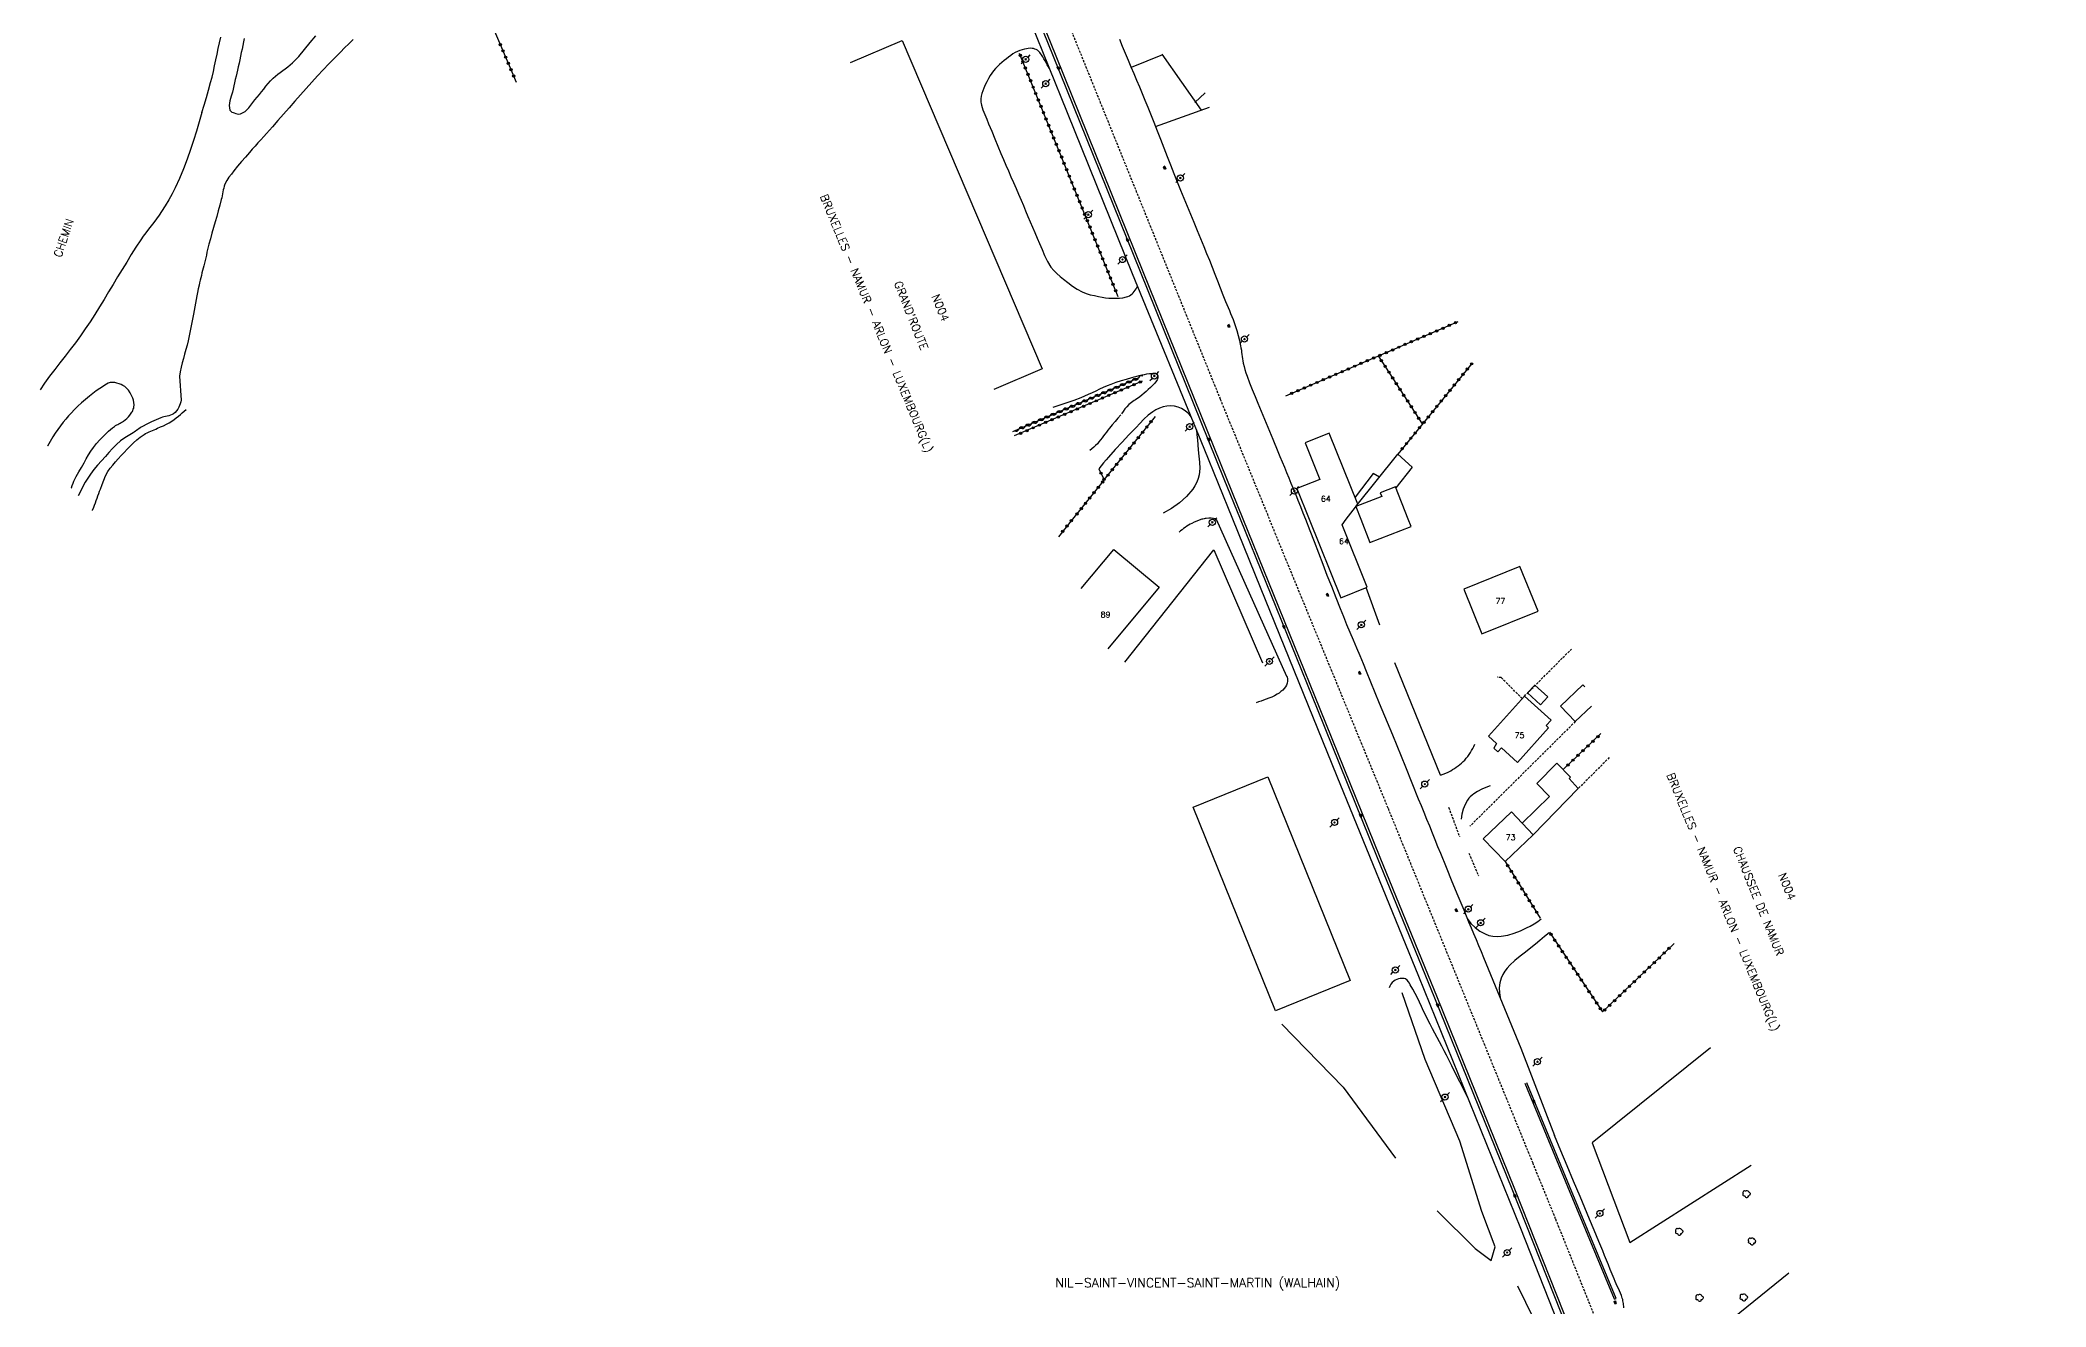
# Model space of a CAD drawing. Header units: millimetres. Extents: x 169000 to 170002, y 147000 to 148001.
# Drawn here: x 169561.3 to 170000, y 147498.8 to 147775.8 of the extents above; entities that cross this region are included whole.
import ezdxf
from ezdxf.enums import TextEntityAlignment as Align

# ---------------------------------------------------------------- set-up
doc = ezdxf.new("R2010")
doc.units = ezdxf.units.MM
doc.linetypes.add('DASHED', pattern=[0.75, 0.5, -0.25])
doc.layers.get('0').update_dxf_attribs({"linetype": 'CONTINUOUS'})
for name, color, linetype in [('W0001', 6, 'DASHED'), ('W0004', 5, 'CONTINUOUS'), ('W0008', 7, 'CONTINUOUS'), ('W0017', 7, 'CONTINUOUS'), ('W0071', 7, 'CONTINUOUS'), ('W0101', 7, 'CONTINUOUS'), ('W0104', 1, 'CONTINUOUS'), ('W0112', 1, 'DASHED'), ('W0214', 2, 'CONTINUOUS'), ('W0300', 7, 'CONTINUOUS'), ('W0310', 3, 'CONTINUOUS'), ('W0323', 7, 'CONTINUOUS'), ('W0330', 7, 'CONTINUOUS'), ('W0401', 7, 'CONTINUOUS'), ('W0473', 7, 'CONTINUOUS'), ('W0510', 5, 'CONTINUOUS'), ('W0980', 7, 'CONTINUOUS'), ('W0989', 7, 'CONTINUOUS'), ('W0990', 7, 'CONTINUOUS'), ('W0991', 7, 'CONTINUOUS')]:
    doc.layers.add(name, color=color, linetype=linetype)
doc.styles.get("Standard").update_dxf_attribs({"font": 'romans.shx', "width": 0.85})

# ---------------------------------------------------------------- blocks, each defined once
blk = doc.blocks.new('T401')
for p, q in [((-0.3, 0.3), (0, 0.3)), ((-0.3, -0.25), (-0.3, 0.3)), ((-0.3, 0.15), (0, 0.15)), ((-0.3, 0), (0, 0)), ((0, 0.3), (0, -0.25)), ((-0.3, -0.15), (0, -0.15)), ((-0.3, -0.25), (-0.3, -0.3)), ((-0.3, -0.3), (0, -0.3)), ((0, -0.3), (0, -0.25))]:
    blk.add_line(p, q)
blk = doc.blocks.new('T473')
for p, q in [((-0.166667, 0.166667), (0.166667, -0.166667)), ((-0.166667, -0.166667), (0.166667, 0.166667)), ((0.500001, 0.500001), (1.000002, 1.000002)), ((-1.000002, -1.000002), (-0.500001, -0.500001))]:
    blk.add_line(p, q)
blk.add_ellipse((0, 0), major_axis=(0.471405, 0.471405), ratio=1, start_param=5.4977871438, end_param=11.780972451)
blk = doc.blocks.new('T300')
for p, q in [((-0.8, 0.51), (-0.86, 0.34)), ((-0.86, 0.34), (-0.86, 0.17)), ((-0.86, 0.17), (-0.74, 0.06)), ((-0.69, 0.63), (-0.8, 0.51)), ((-0.8, -0.06), (-0.74, 0.06)), ((-0.74, 0.06), (-0.69, 0.11)), ((-0.57, 0.69), (-0.69, 0.63)), ((-0.46, 0.69), (-0.57, 0.69)), ((-0.29, 0.63), (-0.46, 0.69)), ((-0.29, 0.63), (-0.17, 0.74)), ((-0.23, 0.57), (-0.29, 0.63)), ((-0.17, 0.74), (-0.06, 0.8)), ((-0.06, 0.8), (0.06, 0.8)), ((0.06, 0.8), (0.23, 0.74)), ((0.23, 0.74), (0.34, 0.63)), ((0.34, 0.63), (0.4, 0.51)), ((0.46, 0.46), (0.34, 0.46)), ((0.4, 0.51), (0.4, 0.46)), ((0.57, 0.4), (0.46, 0.46)), ((0.57, 0.4), (0.69, 0.29)), ((0.69, 0.29), (0.74, 0.17)), ((0.74, 0.06), (0.69, -0.17)), ((0.74, 0.17), (0.74, 0.06)), ((-0.8, -0.17), (-0.8, -0.06)), ((-0.8, -0.23), (-0.8, -0.17)), ((-0.74, -0.34), (-0.8, -0.23)), ((-0.69, -0.4), (-0.74, -0.34)), ((-0.51, -0.46), (-0.69, -0.4)), ((-0.4, -0.46), (-0.51, -0.46)), ((-0.4, -0.46), (-0.34, -0.46)), ((-0.34, -0.46), (-0.34, -0.4)), ((-0.34, -0.51), (-0.34, -0.46)), ((-0.29, -0.63), (-0.34, -0.51)), ((-0.17, -0.74), (-0.29, -0.63)), ((-0.06, -0.8), (-0.17, -0.74)), ((0.06, -0.8), (-0.06, -0.8)), ((0.17, -0.74), (0.06, -0.8)), ((0.23, -0.69), (0.17, -0.74)), ((0.29, -0.46), (0.23, -0.46)), ((0.29, -0.63), (0.23, -0.69)), ((0.46, -0.4), (0.29, -0.46)), ((0.34, -0.51), (0.29, -0.63)), ((0.34, -0.51), (0.34, -0.46)), ((0.57, -0.34), (0.46, -0.4)), ((0.63, -0.29), (0.57, -0.34)), ((0.69, -0.17), (0.63, -0.29))]:
    blk.add_line(p, q)
blk = doc.blocks.new('t310o')
at = {"color": 0, "linetype": 'Continuous'}
for centre, start, end in [((-0.5, 0.38), 216.8699, 323.1304), ((0.5, -0.37), 36.8699, 143.1303)]:
    blk.add_arc(centre, 0.625, start, end, dxfattribs=at)
blk = doc.blocks.new('t323o')
at = {"color": 0, "linetype": 'Continuous'}
for radius in [0.25, 0.15]:
    blk.add_circle((0, 0), radius, dxfattribs=at)

msp = doc.modelspace()

# ---------------------------------------------------------------- linework, layer by layer
at = {"layer": 'W0001'}
for points in [[(169698.33, 148000), (169703.07, 147988.2), (169718.37, 147951.17), (169730.89, 147920.18), (169732.92, 147915.73), (169784.65, 147783.26), (169819.41, 147697.29), (169830.19, 147671)], [(169831.59, 147667.6), (169830.19, 147671)], [(170000, 147251.35), (169986.93, 147283.75), (169964.81, 147337.57), (169942.87, 147391.2), (169923.15, 147442.32), (169892.78, 147518.04), (169887.83, 147530.19), (169856.15, 147607.84), (169831.59, 147667.6)]]:
    msp.add_lwpolyline(points, dxfattribs=at)
at = {"layer": 'W0004'}
for points in [[(169823.88, 147671), (169820.31, 147679.8), (169802.01, 147725.1), (169782.99, 147772.21), (169763.31, 147820.76), (169745.59, 147864.68), (169729.25, 147904.86), (169710.05, 147952.37), (169698.23, 147981.26)], [(169824.47, 147671), (169820.89, 147679.83), (169802.59, 147725.13), (169783.57, 147772.24), (169763.89, 147820.78), (169746.17, 147864.7), (169729.83, 147904.89), (169710.63, 147952.4), (169698.81, 147981.29)], [(169883.27, 147524.5), (169866.39, 147566.33), (169853.84, 147597), (169840.72, 147629.45), (169823.88, 147671)], [(169883.85, 147524.52), (169866.97, 147566.35), (169854.42, 147597.02), (169841.29, 147629.48), (169824.47, 147671)], [(169905.67, 147500.51), (169895.45, 147525.03), (169886.14, 147547.65)], [(169905.99, 147500.66), (169895.78, 147525.18), (169886.47, 147547.8)], [(169979.49, 147281.83), (169971.82, 147300.9), (169964.38, 147319.62), (169958.15, 147335.3), (169948.49, 147359.52), (169942.57, 147374.68), (169932.35, 147400.53), (169922.94, 147424.29), (169907.99, 147462.15), (169893.99, 147497.46), (169883.27, 147524.52)], [(169980.07, 147281.83), (169972.4, 147300.9), (169964.96, 147319.62), (169958.73, 147335.3), (169949.07, 147359.52), (169943.15, 147374.68), (169932.93, 147400.53), (169923.52, 147424.29), (169908.57, 147462.15), (169894.57, 147497.46), (169883.85, 147524.52)], [(169905.67, 147500.51), (169905.99, 147500.66)]]:
    msp.add_lwpolyline(points, dxfattribs=at)
at = {"layer": 'W0008'}
for points in [[(169822.18, 147671), (169815.89, 147686.5), (169800.26, 147724.63), (169786.05, 147759.89), (169766, 147809.49), (169754.28, 147839.53), (169743.11, 147866.51), (169714.62, 147936.84), (169692.08, 147992.68)], [(169797.37, 147776), (169798, 147774.47), (169798.64, 147772.94), (169799.28, 147771.41), (169799.89, 147769.94), (169800.51, 147768.48), (169801.12, 147767.01), (169801.74, 147765.54), (169802.35, 147764.08), (169802.97, 147762.61), (169803.57, 147761.14), (169804.17, 147759.67), (169804.92, 147757.81), (169805.65, 147755.94), (169806.38, 147754.08), (169807.1, 147752.21), (169807.82, 147750.35), (169808.55, 147748.48), (169809.28, 147746.62), (169810.02, 147744.76), (169810.74, 147742.99), (169811.46, 147741.22), (169812.19, 147739.45), (169812.93, 147737.69), (169813.66, 147735.93), (169814.4, 147734.16), (169815.12, 147732.4), (169815.84, 147730.63), (169816.45, 147729.13), (169817.05, 147727.62), (169817.64, 147726.12), (169818.24, 147724.62), (169818.83, 147723.11), (169819.42, 147721.61), (169820.02, 147720.11), (169820.61, 147718.6), (169820.88, 147717.95), (169821.15, 147717.3), (169821.42, 147716.65), (169821.69, 147716), (169821.96, 147715.34), (169822.22, 147714.69), (169822.46, 147714.03), (169822.7, 147713.36), (169823.04, 147712.27), (169823.35, 147711.17), (169823.63, 147710.06), (169823.88, 147708.94), (169823.96, 147708.47), (169824.04, 147708), (169824.1, 147707.52), (169824.16, 147707.05), (169824.22, 147706.57), (169824.28, 147706.09), (169824.36, 147705.62), (169824.45, 147705.15), (169824.63, 147704.43), (169824.83, 147703.72), (169825.05, 147703.01), (169825.28, 147702.31), (169825.83, 147700.82), (169826.43, 147699.34), (169827.05, 147697.86), (169827.66, 147696.39), (169828.74, 147693.75), (169829.83, 147691.12), (169830.92, 147688.48), (169832.01, 147685.85), (169832.49, 147684.69), (169832.97, 147683.53), (169833.45, 147682.37), (169833.94, 147681.21), (169834.42, 147680.05), (169834.9, 147678.89), (169835.38, 147677.73), (169835.85, 147676.56), (169836.4, 147675.17), (169836.96, 147673.78), (169837.5, 147672.39), (169838.05, 147671)], [(169885.16, 147515.95), (169862.85, 147571.05), (169845.01, 147614.74), (169828.24, 147656.06), (169822.18, 147671)], [(169838.05, 147671), (169839, 147668.56), (169839.95, 147666.11), (169840.89, 147663.67), (169841.83, 147661.22), (169842.77, 147658.78), (169843.73, 147656.34), (169844.69, 147653.9), (169845.66, 147651.46), (169846.36, 147649.75), (169847.07, 147648.03), (169847.78, 147646.32), (169848.5, 147644.61), (169849.22, 147642.9), (169849.93, 147641.19), (169850.65, 147639.47), (169851.36, 147637.76), (169854.22, 147630.8), (169857.07, 147623.84), (169859.91, 147616.87), (169862.75, 147609.9), (169863.36, 147608.41), (169863.96, 147606.93), (169864.56, 147605.44), (169865.16, 147603.95), (169865.76, 147602.46), (169866.36, 147600.98), (169866.97, 147599.49), (169867.57, 147598), (169868.84, 147594.9), (169870.11, 147591.79), (169871.39, 147588.68), (169872.67, 147585.58), (169873.21, 147584.28), (169873.75, 147582.99), (169874.29, 147581.69), (169874.84, 147580.4), (169875.38, 147579.1), (169875.93, 147577.81), (169876.47, 147576.51), (169877.01, 147575.21), (169879.06, 147570.26), (169881.1, 147565.29), (169883.14, 147560.33), (169885.17, 147555.36)], [(169885.17, 147555.36), (169892.53, 147536.28)], [(169907.73, 147498.62), (169907.69, 147498.92), (169907.65, 147499.22), (169907.6, 147499.52), (169907.56, 147499.82), (169907.5, 147500.12), (169907.44, 147500.42), (169907.36, 147500.71), (169907.18, 147501.26), (169906.97, 147501.79), (169906.75, 147502.32), (169906.51, 147502.83), (169906.27, 147503.35), (169906.03, 147503.86), (169905.79, 147504.38), (169905.57, 147504.9), (169905.14, 147505.92), (169904.73, 147506.94), (169904.32, 147507.96), (169903.91, 147508.99), (169903.5, 147510.01), (169903.09, 147511.03), (169902.68, 147512.05), (169902.26, 147513.07), (169901.24, 147515.54), (169900.2, 147518.01), (169899.16, 147520.47), (169898.12, 147522.93), (169896.72, 147526.27), (169895.33, 147529.61), (169893.93, 147532.94), (169892.53, 147536.28)], [(169940.57, 147375.51), (169937.62, 147383.08), (169931.97, 147397.38), (169925.09, 147414.91), (169920.07, 147427.62), (169913.38, 147444.52), (169906.85, 147460.99), (169898.33, 147482.5), (169885.16, 147515.95)]]:
    msp.add_lwpolyline(points, dxfattribs=at)
at = {"layer": 'W0017'}
for points in [[(169782.32, 147769.12), (169782.08, 147769.54), (169781.84, 147769.96), (169781.6, 147770.37), (169781.36, 147770.78), (169781.11, 147771.23), (169780.87, 147771.67), (169780.61, 147772.12), (169780.33, 147772.54), (169780.14, 147772.81), (169779.94, 147773.08), (169779.71, 147773.33), (169779.45, 147773.55), (169779.18, 147773.7), (169778.88, 147773.82), (169778.58, 147773.9), (169778.27, 147773.95), (169777.85, 147773.97), (169777.43, 147773.94), (169777.02, 147773.88), (169776.61, 147773.8), (169776.09, 147773.66), (169775.59, 147773.48), (169775.09, 147773.28), (169774.61, 147773.04), (169774.09, 147772.74), (169773.6, 147772.41), (169773.12, 147772.05), (169772.65, 147771.69), (169772.14, 147771.29), (169771.64, 147770.89), (169771.15, 147770.46), (169770.69, 147770.01), (169770.26, 147769.53), (169769.86, 147769.04), (169769.49, 147768.53), (169769.13, 147768), (169768.74, 147767.35), (169768.38, 147766.68), (169768.05, 147765.99), (169767.75, 147765.29), (169767.53, 147764.71), (169767.32, 147764.12), (169767.15, 147763.52), (169767.05, 147762.9), (169767.04, 147762.57), (169767.06, 147762.23), (169767.11, 147761.9), (169767.18, 147761.57), (169767.49, 147760.51), (169767.91, 147759.48), (169768.35, 147758.47), (169768.78, 147757.46), (169769.44, 147755.83), (169770.1, 147754.21), (169770.77, 147752.6), (169771.44, 147750.98), (169771.99, 147749.7), (169772.53, 147748.43), (169773.09, 147747.15), (169773.64, 147745.88), (169774.2, 147744.61), (169774.76, 147743.34), (169775.31, 147742.07), (169775.86, 147740.79), (169776.37, 147739.61), (169776.87, 147738.42), (169777.37, 147737.23), (169777.87, 147736.04), (169778.38, 147734.85), (169778.89, 147733.67), (169779.4, 147732.48), (169779.93, 147731.3), (169780.48, 147729.99), (169781.02, 147728.65), (169781.63, 147727.34), (169782.39, 147726.11), (169783, 147725.37), (169783.68, 147724.71), (169784.41, 147724.09), (169785.15, 147723.5), (169786.11, 147722.74), (169787.09, 147722), (169788.12, 147721.32), (169789.21, 147720.74), (169790.09, 147720.38), (169790.99, 147720.11), (169791.91, 147719.9), (169792.83, 147719.71), (169793.57, 147719.57), (169794.31, 147719.45), (169795.06, 147719.37), (169795.81, 147719.33), (169796.59, 147719.33), (169797.36, 147719.35), (169798.14, 147719.43), (169798.9, 147719.61), (169799.23, 147719.72), (169799.55, 147719.87), (169799.85, 147720.05), (169800.13, 147720.26), (169800.4, 147720.51), (169800.63, 147720.79), (169800.84, 147721.09), (169801.04, 147721.39), (169801.12, 147721.53), (169801.2, 147721.68), (169801.28, 147721.83), (169801.34, 147721.98)], [(169782.91, 147695.51), (169784.45, 147695.99), (169785.97, 147696.5), (169787.49, 147697.05), (169788.99, 147697.62), (169789.82, 147697.97), (169790.65, 147698.33), (169791.47, 147698.71), (169792.28, 147699.1), (169793.1, 147699.49), (169793.92, 147699.86), (169794.75, 147700.22), (169795.59, 147700.56), (169796.69, 147700.96), (169797.81, 147701.32), (169798.93, 147701.66), (169800.06, 147701.99), (169800.61, 147702.15), (169801.17, 147702.3), (169801.73, 147702.44), (169802.29, 147702.57), (169802.84, 147702.67), (169803.4, 147702.77), (169803.96, 147702.84), (169804.52, 147702.87), (169804.78, 147702.88), (169805.07, 147702.9), (169805.36, 147702.86), (169805.63, 147702.72), (169805.73, 147702.59), (169805.79, 147702.44), (169805.8, 147702.29), (169805.8, 147702.14), (169805.77, 147701.9), (169805.7, 147701.67), (169805.6, 147701.46), (169805.48, 147701.26), (169805.09, 147700.73), (169804.64, 147700.26), (169804.17, 147699.82), (169803.7, 147699.38), (169803.24, 147698.96), (169802.77, 147698.55), (169802.3, 147698.16), (169801.81, 147697.77), (169801.52, 147697.55), (169801.22, 147697.35), (169800.91, 147697.15), (169800.6, 147696.95), (169800.3, 147696.75), (169800, 147696.53), (169799.7, 147696.31), (169799.43, 147696.06), (169798.98, 147695.61), (169798.56, 147695.12), (169798.17, 147694.6), (169797.82, 147694.06)], [(169797.7, 147693.83), (169797.06, 147693.12), (169796.42, 147692.39), (169795.8, 147691.66), (169795.19, 147690.92), (169794.85, 147690.5), (169794.53, 147690.07), (169794.21, 147689.64), (169793.9, 147689.21), (169793.58, 147688.78), (169793.25, 147688.35), (169792.91, 147687.93), (169792.55, 147687.53), (169792.17, 147687.14), (169791.77, 147686.76), (169791.35, 147686.39), (169790.92, 147686.05)], [(169813.06, 147693.41), (169812.63, 147693.96), (169812.13, 147694.45), (169811.56, 147694.87), (169810.95, 147695.21), (169810.19, 147695.51), (169809.39, 147695.71), (169808.58, 147695.79), (169807.76, 147695.76), (169806.92, 147695.6), (169806.12, 147695.3), (169805.37, 147694.92), (169804.65, 147694.48), (169803.64, 147693.73), (169802.73, 147692.86), (169801.87, 147691.94), (169801.01, 147691.05), (169799.47, 147689.47), (169797.97, 147687.86), (169796.48, 147686.23), (169795.01, 147684.59), (169794.46, 147683.97), (169793.92, 147683.34), (169793.38, 147682.7), (169792.85, 147682.06)], [(169814.23, 147690.56), (169814.34, 147689.46), (169814.45, 147688.36), (169814.54, 147687.25), (169814.61, 147686.15), (169814.74, 147684.82), (169814.9, 147683.48), (169814.97, 147682.11), (169814.84, 147680.75), (169814.62, 147679.9), (169814.31, 147679.08), (169813.9, 147678.3), (169813.41, 147677.57), (169812.04, 147675.99), (169810.49, 147674.58), (169808.79, 147673.36), (169806.96, 147672.35)], [(169833.91, 147636.71), (169834.03, 147636.45), (169834.11, 147636.17), (169834.15, 147635.89), (169834.14, 147635.6), (169834.05, 147635.17), (169833.9, 147634.76), (169833.68, 147634.38), (169833.44, 147634.02), (169833.1, 147633.64), (169832.71, 147633.31), (169832.3, 147633.01), (169831.88, 147632.74), (169831.3, 147632.41), (169830.69, 147632.13), (169830.07, 147631.88), (169829.45, 147631.64), (169828.91, 147631.43), (169828.38, 147631.24), (169827.83, 147631.05), (169827.29, 147630.88)], [(169873.46, 147583.69), (169874.24, 147582.65), (169875.17, 147581.73), (169876.22, 147580.96), (169877.36, 147580.33), (169878.2, 147580.03), (169879.08, 147579.86), (169879.97, 147579.8), (169880.85, 147579.83), (169882.31, 147580.07), (169883.72, 147580.5), (169885.07, 147581.04), (169886.4, 147581.64), (169887.24, 147582.07), (169888.06, 147582.55), (169888.85, 147583.07), (169889.61, 147583.65)], [(169891.37, 147580.56), (169890.36, 147579.75), (169889.35, 147578.93), (169888.35, 147578.12), (169887.35, 147577.3), (169886.18, 147576.38), (169884.99, 147575.48), (169883.82, 147574.53), (169882.76, 147573.48), (169882.2, 147572.85), (169881.68, 147572.18), (169881.22, 147571.46), (169880.87, 147570.67), (169880.6, 147569.63), (169880.46, 147568.56), (169880.47, 147567.49), (169880.62, 147566.42)], [(169873.64, 147544.39), (169872.46, 147546.76), (169871.28, 147549.12), (169870.08, 147551.48), (169868.88, 147553.83), (169868.38, 147554.8), (169867.87, 147555.77), (169867.36, 147556.73), (169866.86, 147557.69), (169866.35, 147558.66), (169865.84, 147559.62), (169865.34, 147560.59), (169864.84, 147561.56), (169864.36, 147562.52), (169863.91, 147563.48), (169863.46, 147564.45), (169863.01, 147565.42), (169862.55, 147566.38), (169862.07, 147567.34), (169861.55, 147568.28), (169861, 147569.19), (169860.79, 147569.54), (169860.57, 147569.9), (169860.29, 147570.24), (169859.94, 147570.5), (169859.66, 147570.59), (169859.37, 147570.63), (169859.09, 147570.61), (169858.81, 147570.57), (169858.43, 147570.49), (169858.06, 147570.38), (169857.71, 147570.21), (169857.38, 147569.99), (169857.05, 147569.69), (169856.77, 147569.34), (169856.55, 147568.95), (169856.38, 147568.54)]]:
    msp.add_lwpolyline(points, dxfattribs=at)
for points in [[(169815.42, 147671, 0.052491), (169813.21, 147670.11, 0.072106), (169810.45, 147668.16)], [(169818.48, 147671.07, 0.097389), (169816.37, 147671.19, 0.032105), (169815.42, 147671)]]:
    msp.add_lwpolyline(points, format="xyb", dxfattribs=at)
at = {"layer": 'W0071'}
for points in [[(169596.66, 147759.94), (169597.19, 147761.56), (169597.69, 147763.19), (169598.17, 147764.82), (169598.61, 147766.47), (169598.92, 147767.7), (169599.22, 147768.93), (169599.49, 147770.17), (169599.76, 147771.42), (169600.02, 147772.66), (169600.28, 147773.9), (169600.55, 147775.14), (169600.82, 147776.38)], [(169605.97, 147776.13), (169605.8, 147775.36), (169605.64, 147774.58), (169605.48, 147773.8), (169605.32, 147773.03), (169605.16, 147772.25), (169605, 147771.48), (169604.83, 147770.7), (169604.66, 147769.93), (169604.5, 147769.23), (169604.34, 147768.54), (169604.17, 147767.85), (169604, 147767.15), (169603.83, 147766.46), (169603.67, 147765.76), (169603.52, 147765.06), (169603.38, 147764.36), (169603.13, 147763.48), (169602.81, 147762.52), (169602.64, 147761.47), (169602.85, 147760.44), (169603.03, 147760.2), (169603.27, 147760.04), (169603.54, 147759.93), (169603.78, 147759.84), (169604.1, 147759.73), (169604.43, 147759.63), (169604.78, 147759.58), (169605.14, 147759.64), (169606.14, 147760.18), (169606.95, 147760.99), (169607.62, 147761.87), (169608.28, 147762.68), (169608.79, 147763.26), (169609.29, 147763.85), (169609.77, 147764.46), (169610.24, 147765.07), (169610.72, 147765.68), (169611.21, 147766.28), (169611.72, 147766.86), (169612.27, 147767.42), (169612.77, 147767.88), (169613.3, 147768.31), (169613.85, 147768.71), (169614.4, 147769.11), (169614.95, 147769.5), (169615.5, 147769.9), (169616.03, 147770.33), (169616.53, 147770.78), (169617.9, 147772.2), (169619.17, 147773.7), (169620.4, 147775.23), (169621.65, 147776.73)], [(169629.79, 147775.92), (169628.86, 147774.99), (169627.93, 147774.06), (169627, 147773.12), (169625.74, 147771.84), (169624.48, 147770.55), (169623.24, 147769.26), (169622.01, 147767.95), (169620.75, 147766.57), (169619.5, 147765.19), (169618.26, 147763.79), (169617.03, 147762.39), (169615.81, 147760.98), (169614.58, 147759.58), (169613.35, 147758.17), (169612.12, 147756.78), (169611.49, 147756.08), (169610.86, 147755.38), (169610.23, 147754.68), (169609.6, 147753.99), (169608.97, 147753.29), (169608.34, 147752.59), (169607.72, 147751.89), (169607.1, 147751.18), (169606.23, 147750.2), (169605.35, 147749.22), (169604.5, 147748.22), (169603.68, 147747.19), (169603.15, 147746.49), (169602.63, 147745.79), (169602.15, 147745.04), (169601.75, 147744.25), (169601.59, 147743.85), (169601.47, 147743.43), (169601.37, 147743.01), (169601.28, 147742.58), (169601.21, 147742.16), (169601.13, 147741.73), (169601.05, 147741.31), (169600.95, 147740.89), (169600.62, 147739.67), (169600.29, 147738.45), (169599.94, 147737.23), (169599.59, 147736.01), (169599.24, 147734.79), (169598.89, 147733.57), (169598.56, 147732.35), (169598.24, 147731.13), (169598.09, 147730.54), (169597.95, 147729.96), (169597.81, 147729.37), (169597.68, 147728.78), (169597.54, 147728.2), (169597.41, 147727.61), (169597.27, 147727.02), (169597.13, 147726.43), (169597, 147725.9), (169596.87, 147725.37), (169596.73, 147724.85), (169596.59, 147724.32), (169596.46, 147723.79), (169596.33, 147723.26), (169596.2, 147722.73), (169596.08, 147722.19), (169595.91, 147721.41), (169595.75, 147720.62), (169595.59, 147719.83), (169595.44, 147719.03), (169595.3, 147718.24), (169595.15, 147717.45), (169595, 147716.66), (169594.85, 147715.87), (169594.57, 147714.4), (169594.29, 147712.94), (169594, 147711.48), (169593.69, 147710.02), (169593.46, 147709.05), (169593.21, 147708.09), (169592.94, 147707.13), (169592.67, 147706.17), (169592.4, 147705.21), (169592.17, 147704.24), (169591.98, 147703.26), (169591.84, 147702.26), (169592.16, 147697.07)]]:
    msp.add_lwpolyline(points, dxfattribs=at)
at = {"layer": 'W0101'}
for points in [[(169738.56, 147770.85), (169749.83, 147775.67), (169780.51, 147703.91), (169769.92, 147699.38)], [(169847, 147671), (169849.51, 147674.33), (169843.28, 147689.86), (169837.97, 147687.73), (169841.19, 147679.7), (169836.2, 147677.7)], [(169836.2, 147677.7), (169838.88, 147671)], [(169838.88, 147671), (169845.77, 147653.83)], [(169851.59, 147656.17), (169846.11, 147669.82), (169847, 147671)], [(169789.02, 147655.83), (169796.15, 147664.41), (169806.05, 147656.19), (169794.81, 147642.65)], [(169845.77, 147653.83), (169851.59, 147656.17)]]:
    msp.add_lwpolyline(points, dxfattribs=at)
for points in [[(169872.69, 147655.71), (169876.66, 147645.92), (169888.95, 147650.9), (169884.98, 147660.68), (169872.69, 147655.71)], [(169891.25, 147625.41), (169890.72, 147625.89), (169891.77, 147627.06), (169885.94, 147632.3), (169878.1, 147623.58), (169879.86, 147622), (169879.27, 147620.95), (169880.17, 147620.14), (169880.95, 147621), (169884.45, 147617.85), (169891.25, 147625.41)], [(169876.96, 147601.14), (169881.73, 147596.15), (169887.89, 147602.03), (169883.12, 147607.02), (169876.96, 147601.14)]]:
    msp.add_lwpolyline(points, close=True, dxfattribs=at)
at = {"layer": 'W0104'}
for points in [[(169849.1, 147673.76), (169858.26, 147685.25), (169861.42, 147682.39), (169857.84, 147677.88)], [(169854.23, 147680.19), (169852.84, 147681.03), (169848.9, 147675.85)], [(169860.53, 147671), (169857.77, 147678.06), (169854.43, 147676.76), (169854.74, 147675.97), (169849.1, 147673.76), (169850.18, 147671)], [(169850.18, 147671), (169852.16, 147665.92)], [(169852.16, 147665.92), (169861.15, 147669.44), (169860.53, 147671)], [(169899.14, 147634.36), (169898.73, 147634.79), (169893.87, 147630.12), (169897.08, 147626.77), (169900.61, 147630.15)], [(169887.89, 147602.03), (169897.74, 147612.13), (169895.76, 147614.29), (169896.01, 147614.62), (169893.07, 147617.66), (169888.68, 147613.21), (169891.42, 147610.38), (169885.49, 147604.54)]]:
    msp.add_lwpolyline(points, dxfattribs=at)
for points in [[(169891.05, 147632.15), (169888.2, 147634.73), (169886.65, 147633.02), (169889.5, 147630.44), (169891.05, 147632.15)], [(169829.82, 147614.67), (169847.84, 147570.17), (169831.53, 147563.56), (169813.51, 147608.06), (169829.82, 147614.67)]]:
    msp.add_lwpolyline(points, close=True, dxfattribs=at)
at = {"layer": 'W0112'}
for points in [[(169885.94, 147632.3), (169894.35, 147640.75), (169896.27, 147642.61)], [(169885.48, 147631.79), (169880.85, 147636.41), (169880.05, 147636.46)], [(169897.08, 147626.77), (169874.02, 147603.88)], [(169904.52, 147618.91), (169897.74, 147612.13)], [(169869.38, 147608.02), (169871.74, 147601.64)], [(169873.8, 147598), (169875.9, 147593.03)]]:
    msp.add_lwpolyline(points, dxfattribs=at)
at = {"layer": 'W0214'}
msp.add_lwpolyline([(169887.98, 147496.15), (169886.27, 147499.73), (169884.5, 147503.29)], dxfattribs=at)
at = {"layer": 'W0300'}
for points in [[(169798.53, 147639.74), (169818.05, 147664.31), (169828.67, 147639.62)], [(169854.32, 147647.85), (169851.32, 147656.06)], [(169867.6, 147615.05), (169857.58, 147639.62)], [(169878.49, 147612.69), (169877.54, 147612.37), (169876.61, 147611.97), (169875.72, 147611.5), (169874.88, 147610.95), (169874.49, 147610.67), (169874.12, 147610.35), (169873.78, 147610), (169873.5, 147609.6), (169872.97, 147608.63), (169872.57, 147607.6), (169872.29, 147606.53), (169872.14, 147605.43)], [(169866.87, 147519.82), (169875.18, 147511.59), (169878.69, 147508.9), (169879.57, 147511.89), (169876.66, 147519.62), (169871.84, 147535.03), (169864.26, 147552.9), (169859.21, 147567.46)], [(169832.91, 147560.63), (169846.31, 147546.83), (169857.76, 147531.34)]]:
    msp.add_lwpolyline(points, dxfattribs=at)
msp.add_lwpolyline([(169867.6, 147615.05, 0.059652), (169869.83, 147616.02, 0.074616), (169872.89, 147618.36, 0.089481), (169875.08, 147621.82)], format="xyb", dxfattribs=at)
at = {"layer": 'W0310'}
msp.add_lwpolyline([(169801.64, 147701.94), (169773.98, 147690.12)], dxfattribs=at)
at = {"layer": 'W0323'}
for points in [[(169665.49, 147766.53), (169664.17, 147769.6), (169654.11, 147793.25), (169681.82, 147810.37), (169704.56, 147826.35), (169718.56, 147836.04), (169719.84, 147834.61)], [(169797.12, 147719.61), (169786.03, 147746.97), (169775.51, 147772.87)], [(169871.36, 147714.18), (169833.69, 147697.95)], [(169863.65, 147691.84), (169854.02, 147706.71)], [(169874.51, 147705.12), (169858.26, 147685.25)], [(169802.34, 147701.21), (169782.91, 147692.88), (169774.38, 147689.21)], [(169792.85, 147682.06), (169794.06, 147679.6), (169805.25, 147693.5)], [(169794.06, 147679.6), (169787.13, 147671)], [(169787.13, 147671), (169784.05, 147667.17)], [(169894.43, 147616.26), (169902.7, 147624.14)], [(169881.73, 147596.15), (169889.41, 147583.82)], [(169891.44, 147580.69), (169903.06, 147563.27), (169918.68, 147578.22)]]:
    msp.add_lwpolyline(points, dxfattribs=at)
at = {"layer": 'W0330'}
for points in [[(169806.81, 147772.54), (169799.97, 147769.76)], [(169815.32, 147760.48), (169806.76, 147772.67)], [(169816.13, 147764.27), (169813.84, 147762.1)], [(169596.66, 147759.94), (169596.12, 147757.89), (169595.53, 147755.86), (169594.9, 147753.84), (169594.22, 147751.83), (169593.46, 147749.71), (169592.66, 147747.61), (169591.8, 147745.53), (169590.86, 147743.48), (169590.18, 147742.13), (169589.45, 147740.82), (169588.68, 147739.53), (169587.87, 147738.26), (169587.33, 147737.46), (169586.78, 147736.68), (169586.2, 147735.92), (169585.62, 147735.16), (169585.03, 147734.4), (169584.45, 147733.64), (169583.88, 147732.87), (169583.33, 147732.08), (169582.28, 147730.49), (169581.26, 147728.88), (169580.26, 147727.25), (169579.26, 147725.63), (169578.26, 147724), (169577.27, 147722.36), (169576.28, 147720.72), (169575.3, 147719.08), (169574.31, 147717.44), (169573.3, 147715.81), (169572.27, 147714.2), (169571.21, 147712.61), (169570.14, 147711.09), (169569.04, 147709.6), (169567.92, 147708.13), (169566.78, 147706.66), (169565.64, 147705.21), (169564.51, 147703.74), (169563.4, 147702.26), (169562.32, 147700.76), (169561.33, 147699.33)], [(169805.28, 147756.85), (169817.05, 147761.11)], [(169818.48, 147671.07), (169818.51, 147671)], [(169818.51, 147671), (169833.89, 147636.73)], [(169926.63, 147555.4), (169900.75, 147534.69), (169909, 147512.9), (169935.53, 147529.81)], [(169943.76, 147506.17), (169917.37, 147484.8)]]:
    msp.add_lwpolyline(points, dxfattribs=at)
at = {"layer": 'W0510'}
for points in [[(169568.13, 147677.77), (169568.17, 147677.89), (169568.34, 147678.38), (169568.52, 147678.86), (169568.72, 147679.32), (169569.23, 147680.35), (169569.78, 147681.36), (169570.35, 147682.35), (169570.93, 147683.34), (169571.42, 147684.2), (169571.92, 147685.06), (169572.44, 147685.91), (169573.01, 147686.73), (169573.68, 147687.56), (169574.4, 147688.35), (169575.14, 147689.12), (169575.9, 147689.87), (169576.3, 147690.25), (169576.71, 147690.63), (169577.14, 147690.99), (169577.58, 147691.32), (169577.82, 147691.48), (169578.07, 147691.62), (169578.32, 147691.75), (169578.57, 147691.88), (169578.83, 147692.01), (169579.08, 147692.14), (169579.33, 147692.29), (169579.56, 147692.45), (169579.94, 147692.75), (169580.3, 147693.06), (169580.64, 147693.41), (169580.94, 147693.78), (169581.09, 147693.98), (169581.23, 147694.18), (169581.37, 147694.39), (169581.5, 147694.6), (169581.61, 147694.82), (169581.71, 147695.05), (169581.79, 147695.29), (169581.85, 147695.54), (169581.88, 147696.03), (169581.83, 147696.53), (169581.72, 147697.01), (169581.57, 147697.47), (169581.31, 147698.09), (169581, 147698.68), (169580.62, 147699.23), (169580.17, 147699.73), (169579.82, 147700.02), (169579.43, 147700.26), (169579.03, 147700.45), (169578.61, 147700.61), (169578.14, 147700.75), (169577.65, 147700.87), (169577.16, 147700.92), (169576.65, 147700.88), (169576.24, 147700.77), (169575.87, 147700.57), (169575.51, 147700.35), (169575.17, 147700.13), (169574.38, 147699.63), (169573.6, 147699.09), (169572.85, 147698.53), (169572.11, 147697.95), (169571.25, 147697.22), (169570.41, 147696.47), (169569.6, 147695.7), (169568.8, 147694.91), (169568.16, 147694.26), (169567.54, 147693.6), (169566.94, 147692.92), (169566.36, 147692.22), (169565.75, 147691.45), (169565.17, 147690.65), (169564.61, 147689.84), (169564.08, 147689.01), (169563.5, 147688.03), (169562.96, 147687.02), (169562.93, 147686.95)], [(169592.16, 147697.07), (169592.08, 147696.66), (169591.97, 147696.25), (169591.82, 147695.86), (169591.64, 147695.49), (169591.41, 147695.1), (169591.16, 147694.72), (169590.86, 147694.38), (169590.51, 147694.08), (169590.18, 147693.89), (169589.84, 147693.74), (169589.49, 147693.63), (169589.13, 147693.54), (169588.77, 147693.47), (169588.42, 147693.39), (169588.06, 147693.3), (169587.72, 147693.18), (169586.7, 147692.76), (169585.69, 147692.31), (169584.7, 147691.82), (169583.73, 147691.3), (169583.46, 147691.14), (169583.19, 147690.97), (169582.93, 147690.79), (169582.68, 147690.61), (169582.42, 147690.43), (169582.16, 147690.25), (169581.91, 147690.07), (169581.65, 147689.89), (169581.3, 147689.67), (169580.95, 147689.46), (169580.6, 147689.26), (169580.25, 147689.05), (169579.89, 147688.84), (169579.55, 147688.62), (169579.21, 147688.38), (169578.89, 147688.13), (169578, 147687.35), (169577.17, 147686.5), (169576.38, 147685.62), (169575.6, 147684.75), (169574.75, 147683.81), (169573.91, 147682.86), (169573.1, 147681.89), (169572.33, 147680.88), (169571.74, 147680), (169571.19, 147679.09), (169570.68, 147678.16), (169570.2, 147677.22), (169569.68, 147676.11)], [(169572.78, 147672.94), (169572.79, 147672.96), (169573.06, 147673.63), (169573.25, 147674.12), (169573.44, 147674.62), (169573.62, 147675.12), (169573.79, 147675.62), (169573.97, 147676.12), (169574.14, 147676.62), (169574.33, 147677.12), (169574.52, 147677.62), (169574.89, 147678.58), (169575.25, 147679.55), (169575.66, 147680.51), (169576.15, 147681.43), (169576.65, 147682.17), (169577.22, 147682.86), (169577.82, 147683.53), (169578.41, 147684.19), (169579.04, 147684.91), (169579.68, 147685.63), (169580.34, 147686.33), (169581.02, 147687), (169581.74, 147687.68), (169582.47, 147688.34), (169583.24, 147688.97), (169584.06, 147689.54), (169584.41, 147689.75), (169584.77, 147689.93), (169585.14, 147690.11), (169585.52, 147690.27), (169585.89, 147690.42), (169586.27, 147690.57), (169586.65, 147690.73), (169587.02, 147690.89), (169587.66, 147691.18), (169588.31, 147691.46), (169588.95, 147691.76), (169589.58, 147692.1), (169590.1, 147692.43), (169590.61, 147692.79), (169591.1, 147693.17), (169591.59, 147693.56), (169592.01, 147693.9), (169592.43, 147694.25), (169592.84, 147694.61), (169593.24, 147694.99)]]:
    msp.add_lwpolyline(points, dxfattribs=at)

# ---------------------------------------------------------------- block references
at = {"layer": 'W0300'}
for p in [(169934.57, 147523.46), (169919.84, 147515.22), (169935.76, 147513.1), (169924.28, 147500.76), (169933.97, 147500.84)]:
    msp.add_blockref('T300', p, dxfattribs=at)
at = {"layer": 'W0310', "rotation": 203.1347598052588}
for p in [(169800.19, 147701.32), (169801.57, 147701.91), (169789.15, 147696.6), (169790.53, 147697.19), (169791.91, 147697.78), (169793.29, 147698.37), (169794.67, 147698.96), (169796.05, 147699.55), (169797.43, 147700.14), (169798.81, 147700.73), (169779.5, 147692.48), (169780.88, 147693.07), (169782.26, 147693.66), (169783.64, 147694.25), (169785.02, 147694.84), (169786.39, 147695.43), (169787.77, 147696.01), (169775.36, 147690.71), (169776.74, 147691.3), (169778.12, 147691.89)]:
    msp.add_blockref('t310o', p, dxfattribs=at)
at = {"layer": 'W0323'}
for p, rotation in [((169661.96, 147774.8), 113.058971588583), ((169662.55, 147773.42), 113.058971588583), ((169663.13, 147772.04), 113.058971588583), ((169775.69, 147772.43), 112.0975349211764), ((169663.72, 147770.66), 113.058971588583), ((169664.31, 147769.28), 113.1470360809586), ((169664.9, 147767.91), 113.1470360809586), ((169776.25, 147771.04), 112.0975349211764), ((169776.82, 147769.65), 112.0975349211764), ((169777.38, 147768.26), 112.0975349211764), ((169777.95, 147766.87), 112.0975349211764), ((169778.51, 147765.48), 112.0975349211764), ((169779.07, 147764.09), 112.0975349211764), ((169779.64, 147762.7), 112.0975349211764), ((169780.2, 147761.31), 112.0975349211764), ((169780.77, 147759.92), 112.0975349211764), ((169781.33, 147758.53), 112.0975349211764), ((169781.9, 147757.14), 112.0975349211764), ((169782.46, 147755.75), 112.0975349211764), ((169783.02, 147754.36), 112.0975349211764), ((169783.59, 147752.97), 112.0975349211764), ((169784.15, 147751.58), 112.0975349211764), ((169784.72, 147750.19), 112.0975349211764), ((169785.28, 147748.8), 112.0975349211764), ((169785.85, 147747.41), 112.0975349211764), ((169786.41, 147746.02), 112.0727784774912), ((169786.97, 147744.63), 112.0727784774912), ((169787.54, 147743.24), 112.0727784774912), ((169788.1, 147741.85), 112.0727784774912), ((169788.66, 147740.46), 112.0727784774912), ((169789.23, 147739.07), 112.0727784774912), ((169789.79, 147737.68), 112.0727784774912), ((169790.36, 147736.29), 112.0727784774912), ((169790.92, 147734.9), 112.0727784774912), ((169791.48, 147733.51), 112.0727784774912), ((169792.05, 147732.12), 112.0727784774912), ((169792.61, 147730.73), 112.0727784774912), ((169793.17, 147729.34), 112.0727784774912), ((169793.74, 147727.95), 112.0727784774912), ((169794.3, 147726.56), 112.0727784774912), ((169794.86, 147725.17), 112.0727784774912), ((169795.43, 147723.78), 112.0727784774912), ((169795.99, 147722.39), 112.0727784774912), ((169796.56, 147721), 112.0727784774912), ((169862.62, 147710.41), 203.3073273054752), ((169864, 147711), 203.3073273054752), ((169865.37, 147711.6), 203.3073273054752), ((169866.75, 147712.19), 203.3073273054752), ((169868.13, 147712.78), 203.3073273054752), ((169869.51, 147713.38), 203.3073273054752), ((169870.88, 147713.97), 203.3073273054752), ((169851.6, 147705.66), 203.3073273054752), ((169852.97, 147706.26), 203.3073273054752), ((169854.35, 147706.85), 203.3073273054752), ((169854.68, 147705.69), 122.9108154059636), ((169855.73, 147707.44), 203.3073273054752), ((169857.11, 147708.04), 203.3073273054752), ((169858.49, 147708.63), 203.3073273054752), ((169859.86, 147709.22), 203.3073273054752), ((169861.24, 147709.82), 203.3073273054752), ((169841.95, 147701.51), 203.3073273054752), ((169843.33, 147702.1), 203.3073273054752), ((169844.71, 147702.7), 203.3073273054752), ((169846.09, 147703.29), 203.3073273054752), ((169847.46, 147703.88), 203.3073273054752), ((169848.84, 147704.48), 203.3073273054752), ((169850.22, 147705.07), 203.3073273054752), ((169855.5, 147704.43), 122.9108154059636), ((169856.31, 147703.17), 122.9108154059636), ((169857.13, 147701.91), 122.9108154059636), ((169871.55, 147701.51), 230.7339097163856), ((169872.5, 147702.67), 230.7339097163856), ((169873.45, 147703.83), 230.7339097163856), ((169874.4, 147704.99), 230.7339097163856), ((169792.3, 147696.9), 203.216455055895), ((169793.68, 147697.49), 203.216455055895), ((169795.06, 147698.09), 203.216455055895), ((169796.43, 147698.68), 203.216455055895), ((169797.81, 147699.27), 203.216455055895), ((169799.19, 147699.86), 203.216455055895), ((169800.57, 147700.45), 203.216455055895), ((169801.95, 147701.04), 203.216455055895), ((169835.07, 147698.54), 203.3073273054752), ((169836.44, 147699.13), 203.3073273054752), ((169837.82, 147699.73), 203.3073273054752), ((169839.2, 147700.32), 203.3073273054752), ((169840.58, 147700.91), 203.3073273054752), ((169857.94, 147700.65), 122.9108154059636), ((169858.76, 147699.39), 122.9108154059636), ((169859.57, 147698.13), 122.9108154059636), ((169860.39, 147696.87), 122.9108154059636), ((169867.75, 147696.86), 230.7339097163856), ((169868.7, 147698.02), 230.7339097163856), ((169869.65, 147699.18), 230.7339097163856), ((169870.6, 147700.34), 230.7339097163856), ((169782.65, 147692.76), 203.2547013070858), ((169784.03, 147693.36), 203.216455055895), ((169785.41, 147693.95), 203.216455055895), ((169786.78, 147694.54), 203.216455055895), ((169788.16, 147695.13), 203.216455055895), ((169789.54, 147695.72), 203.216455055895), ((169790.92, 147696.31), 203.216455055895), ((169861.2, 147695.61), 122.9108154059636), ((169862.02, 147694.35), 122.9108154059636), ((169862.83, 147693.1), 122.9108154059636), ((169864.91, 147693.38), 230.7339097163856), ((169865.86, 147694.54), 230.7339097163856), ((169866.8, 147695.7), 230.7339097163856), ((169775.76, 147689.8), 203.2547013070858), ((169777.14, 147690.39), 203.2547013070858), ((169778.51, 147690.99), 203.2547013070858), ((169779.89, 147691.58), 203.2547013070858), ((169781.27, 147692.17), 203.2547013070858), ((169801.49, 147688.83), 51.16405179289427), ((169802.43, 147690), 51.16405179289427), ((169803.37, 147691.17), 51.16405179289427), ((169804.31, 147692.34), 51.16405179289427), ((169861.11, 147688.73), 230.7339097163856), ((169862.06, 147689.89), 230.7339097163856), ((169863.01, 147691.05), 230.7339097163856), ((169863.96, 147692.22), 230.7339097163856), ((169797.73, 147684.16), 51.16405179289427), ((169798.67, 147685.33), 51.16405179289427), ((169799.61, 147686.49), 51.16405179289427), ((169800.55, 147687.66), 51.16405179289427), ((169859.21, 147686.41), 230.7339097163856), ((169860.16, 147687.57), 230.7339097163856), ((169793.33, 147681.08), 296.0954210903085), ((169793.99, 147679.73), 296.0954210903085), ((169794.9, 147680.65), 51.16405179289427), ((169795.85, 147681.82), 51.16405179289427), ((169796.79, 147682.99), 51.16405179289427), ((169790.9, 147675.67), 231.1678457378848), ((169791.84, 147676.84), 231.1678457378848), ((169792.78, 147678.01), 231.1678457378848), ((169793.72, 147679.18), 231.1678457378848), ((169786.87, 147670.67), 231.1678457377657), ((169788.08, 147672.17), 231.1678457378848), ((169789.02, 147673.34), 231.1678457378848), ((169789.96, 147674.51), 231.1678457378848), ((169784.99, 147668.34), 231.1678457377657), ((169785.93, 147669.51), 231.1678457377657), ((169900.94, 147622.47), 43.61285582029705), ((169902.03, 147623.5), 43.61285582029705), ((169896.6, 147618.33), 43.61285582029705), ((169897.68, 147619.36), 43.61285582029705), ((169898.77, 147620.4), 43.61285582029705), ((169899.86, 147621.43), 43.61285582029705), ((169895.51, 147617.29), 43.61285582029705), ((169882.27, 147595.28), 301.931899726434), ((169883.06, 147594.01), 301.931899726434), ((169883.85, 147592.73), 301.931899726434), ((169884.65, 147591.46), 301.931899726434), ((169885.44, 147590.19), 301.931899726434), ((169886.23, 147588.92), 301.931899726434), ((169887.03, 147587.64), 301.931899726434), ((169887.82, 147586.37), 301.931899726434), ((169888.61, 147585.1), 301.931899726434), ((169891.75, 147580.22), 303.7091162067351), ((169892.59, 147578.97), 303.7091162067351), ((169893.42, 147577.72), 303.7091162067351), ((169894.25, 147576.48), 303.7091162067351), ((169895.08, 147575.23), 303.7091162067351), ((169895.91, 147573.98), 303.7091162067351), ((169914.35, 147574.07), 43.73840973889963), ((169915.43, 147575.1), 43.73840973889963), ((169916.52, 147576.14), 43.73840973889963), ((169917.6, 147577.18), 43.73840973889963), ((169896.75, 147572.73), 303.7091162067351), ((169897.58, 147571.48), 303.7091162067351), ((169898.41, 147570.24), 303.7091162067351), ((169910.01, 147569.92), 43.73840973889963), ((169911.1, 147570.96), 43.73840973889963), ((169912.18, 147571.99), 43.73840973889963), ((169913.27, 147573.03), 43.73840973889963), ((169899.24, 147568.99), 303.7091162067351), ((169900.08, 147567.74), 303.7091162067351), ((169900.91, 147566.49), 303.7091162067351), ((169901.74, 147565.25), 303.7091162067351), ((169905.68, 147565.77), 43.73840973889963), ((169906.76, 147566.81), 43.73840973889963), ((169907.85, 147567.85), 43.73840973889963), ((169908.93, 147568.88), 43.73840973889963), ((169902.57, 147564), 303.7091162067351), ((169903.51, 147563.7), 43.73840973889963), ((169904.6, 147564.73), 43.73840973889963)]:
    msp.add_blockref('t323o', p, dxfattribs=dict(at, rotation=rotation))
at = {"layer": 'W0401'}
for p, rotation in [((169784.17, 147769.7), 22.01603926211292), ((169807.13, 147747.79), 201.3385851280524), ((169799.28, 147732.13), 21.94189072848325), ((169821.16, 147713.18), 198.9399046538139), ((169817.02, 147688.51), 22.30039369763888), ((169842.75, 147654.38), 201.5268661227129), ((169833.49, 147647.57), 22.08890372017861), ((169849.8, 147637.33), 202.4320164519014), ((169850.3, 147606.29), 22.21438795561009), ((169870.91, 147585.43), 202.4936793997283), ((169867.12, 147564.82), 22.04010884874805), ((169887.86, 147543.64), 201.0867697137323), ((169884, 147523.14), 22.04010884874805), ((169905.94, 147499.81), 11.26630505575332)]:
    msp.add_blockref('T401', p, dxfattribs=dict(at, rotation=rotation))
at = {"layer": 'W0473'}
for p in [(169776.89, 147771.56), (169781.26, 147766.24), (169810.7, 147745.61), (169790.57, 147737.6), (169798.05, 147727.79), (169824.73, 147710.42), (169805.03, 147702.31), (169812.73, 147691.25), (169835.65, 147677.19), (169817.7, 147670.34), (169850.28, 147647.93), (169830.2, 147639.92), (169864.16, 147613.09), (169844.43, 147604.71), (169873.67, 147585.76), (169876.38, 147582.77), (169857.71, 147572.45), (169888.81, 147552.42), (169868.58, 147544.67), (169902.46, 147519.22), (169882.18, 147510.68)]:
    msp.add_blockref('T473', p, dxfattribs=at)

# ---------------------------------------------------------------- texts
at = {"layer": 'W0980'}
msp.add_text('NIL-SAINT-VINCENT-SAINT-MARTIN (WALHAIN)', height=2, dxfattribs=at).set_placement((169814.51, 147503.93), align=Align.MIDDLE)
at = {"layer": 'W0989'}
for s, rotation, p in [('BRUXELLES - NAMUR - ARLON - LUXEMBOURG(L)', 292.3947, (169744.25, 147713.87)), ('CHEMIN', 71.3576, (169566.47, 147732.51)), ("GRAND'ROUTE", 291.6999, (169751.83, 147715.55)), ('BRUXELLES - NAMUR - ARLON - LUXEMBOURG(L)', 292.3947, (169929.41, 147587.34)), ('CHAUSSEE DE NAMUR', 292.0725, (169937.17, 147587.54))]:
    msp.add_text(s, height=1.75, rotation=rotation, dxfattribs=at).set_placement(p, align=Align.MIDDLE_CENTER)
at = {"layer": 'W0990'}
for p in [(169758.24, 147717.25), (169943.4, 147590.72)]:
    msp.add_text('N004', height=1.75, rotation=292.1661, dxfattribs=at).set_placement(p, align=Align.MIDDLE_CENTER)
at = {"layer": 'W0991'}
for s, p in [('64', (169842.53, 147675.48)), ('64', (169846.48, 147666.19)), ('77', (169880.72, 147653.14)), ('89', (169794.35, 147650.16)), ('75', (169884.88, 147623.78)), ('73', (169882.93, 147601.46))]:
    msp.add_text(s, height=1.25, dxfattribs=at).set_placement(p, align=Align.MIDDLE_CENTER)

doc.saveas('drawing.dxf')
